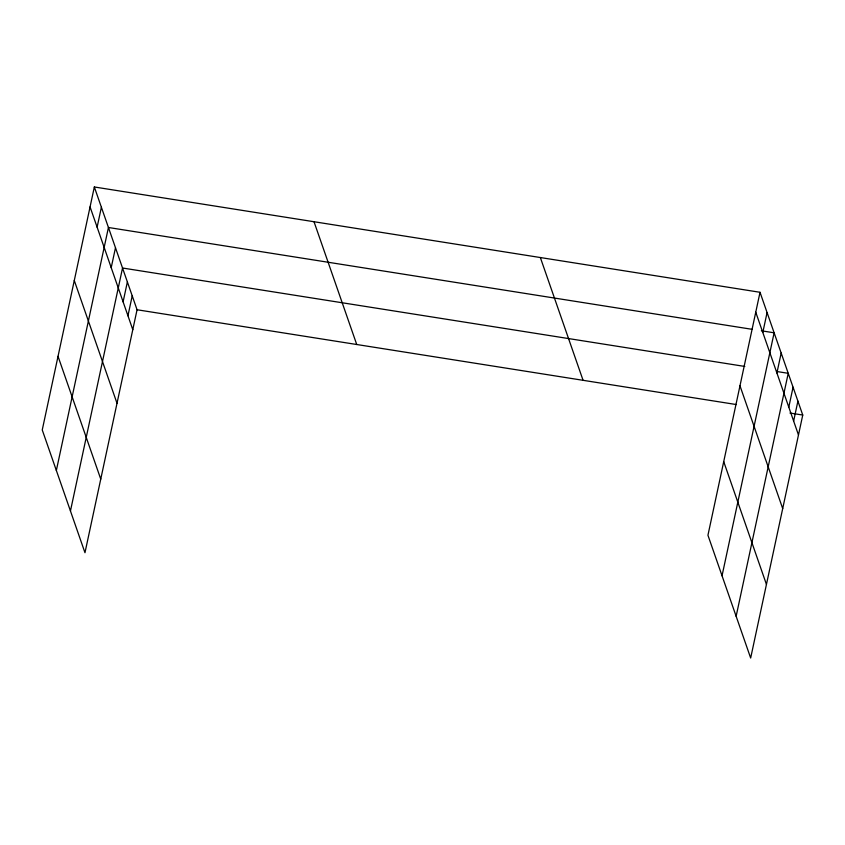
<?xml version="1.0" encoding="UTF-8"?>
<svg xmlns="http://www.w3.org/2000/svg" width="845" height="845" viewBox="0 0 845 845"><rect width="100%" height="100%" fill="white"/><g stroke="black" fill="none" stroke-linecap="round" stroke-linejoin="round"><path stroke-width="1.27" d="M94.334 186.977L42.25 429.947L84.975 552.714L137.059 309.756L94.334 186.977L760.025 292.286L802.75 415.053L750.666 658.023L707.941 535.244L760.025 292.286M97.112 227.168L101.389 207.236M56.351 470.454L108.435 227.495L752.409 329.37M111.213 267.675L115.49 247.754M70.452 510.971L122.536 268.013L744.804 366.445M123.106 301.855L127.373 281.924M127.944 315.766L132.221 295.834M762.803 332.476L767.08 312.544M722.042 575.762L774.126 332.803L761.356 330.775M776.904 372.983L781.171 353.062M736.132 616.28L788.227 373.31L776.724 371.494M788.797 407.163L793.064 387.232M793.635 421.074L797.912 401.143M137.059 309.756L736.333 404.554M789.98 413.036L802.75 415.053M755.757 312.217L798.483 434.985M739.977 385.816L782.702 508.584M723.721 461.645L766.447 584.423M540.346 257.535L583.071 380.303M314.013 221.728L356.738 344.507M90.066 206.909L132.792 329.677M74.286 280.508L117.011 403.276M58.03 356.337L100.756 479.115"/></g></svg>
